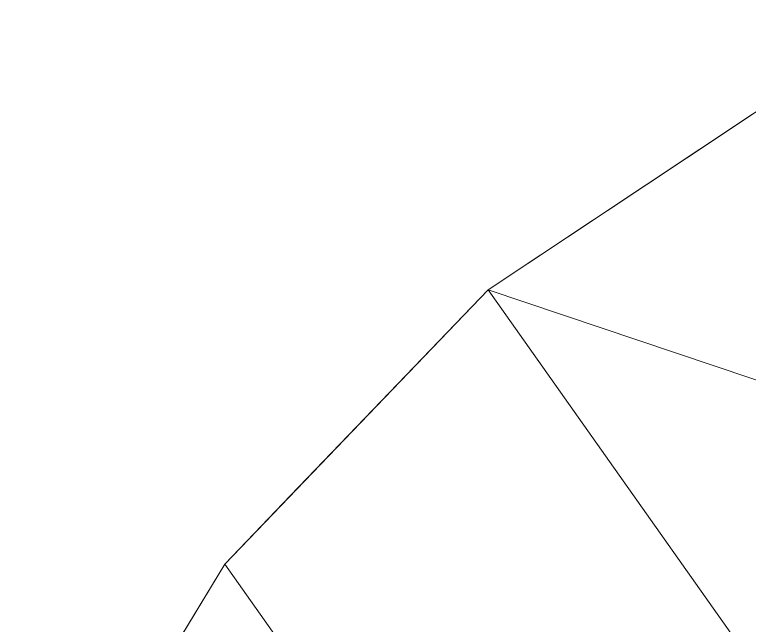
# Model space of a CAD drawing. Header units: inches. Extents: x -61 to 102, y -96 to 56.
# Drawn here: x 31.02 to 40.59, y -17.37 to -9.41 of the extents above; entities that cross this region are included whole.
import ezdxf

# ---------------------------------------------------------------- set-up
doc = ezdxf.new("R2010")
doc.units = ezdxf.units.IN
doc.header["$MEASUREMENT"] = 0
doc.layers.add('Def', color=159, linetype='Continuous', lineweight=9)

msp = doc.modelspace()

# ---------------------------------------------------------------- meshes
at = {"layer": 'Def', "color": 159}
mesh = msp.add_polyface(dxfattribs=at)
corners = [(51.4326, -12.6865, 31.7), (50.8579, -7.7621, 31.7), (45.9525, -8.4814, 31.7), (41.3226, -10.2548, 31.7), (37.192, -12.9967, 31.7), (33.7599, -16.5746, 31.7), (31.1922, -20.8157, 31.7), (29.6129, -25.5153, 31.7), (29.0982, -30.4464, 31.7), (29.673, -35.3708, 31.7), (34.5783, -34.6514, 31.7), (39.2082, -32.878, 31.7), (43.3388, -30.1362, 31.7), (46.7709, -26.5583, 31.7), (49.3386, -22.3171, 31.7), (50.9179, -17.6176, 31.7)]
mesh.append_faces([[corners[k] for k in face] for face in [(12, 7, 11)]], dxfattribs={"vtx0": -1, "vtx1": -1, "color": 159})
mesh.append_faces([[corners[k] for k in face] for face in [(13, 4, 5, 12), (11, 7, 8, 10)]], dxfattribs={"vtx0": -1, "vtx2": -1, "color": 159})
mesh.append_faces([[corners[k] for k in face] for face in [(12, 5, 6, 7)]], dxfattribs={"vtx0": -1, "vtx3": -1, "color": 159})
mesh.append_faces([[corners[k] for k in face] for face in [(2, 3, 0, 1)]], dxfattribs={"vtx1": -1, "color": 159})
mesh.append_faces([[corners[k] for k in face] for face in [(14, 15, 4, 13)]], dxfattribs={"vtx1": -1, "vtx2": -1, "color": 159})
mesh.append_faces([[corners[k] for k in face] for face in [(3, 4, 15, 0)]], dxfattribs={"vtx1": -1, "vtx3": -1, "color": 159})
mesh.append_faces([[corners[k] for k in face] for face in [(8, 9, 10)]], dxfattribs={"vtx2": -1, "color": 159})
mesh = msp.add_polyface(dxfattribs=at)
corners = [(41.3226, -10.2548), (40.29, -10.9403), (39.2573, -11.6258), (38.2246, -12.3112), (37.192, -12.9967), (37.192, -12.9967, 31.7), (41.3226, -10.2548, 31.7)]
mesh.append_faces([[corners[k] for k in face] for face in [(6, 1, 2), (2, 5, 6), (5, 2, 3)]], dxfattribs={"vtx0": -1, "vtx2": -1, "color": 159})
mesh.append_faces([[corners[k] for k in face] for face in [(6, 0, 1), (3, 4, 5)]], dxfattribs={"vtx2": -1, "color": 159})
mesh = msp.add_polyface(dxfattribs=at)
corners = [(37.192, -12.9967), (36.334, -13.8912), (35.4759, -14.7856), (34.6179, -15.6801), (33.7599, -16.5746), (33.7599, -16.5746, 31.7), (37.192, -12.9967, 31.7)]
mesh.append_faces([[corners[k] for k in face] for face in [(6, 1, 2), (2, 5, 6), (5, 2, 3)]], dxfattribs={"vtx0": -1, "vtx2": -1, "color": 159})
mesh.append_faces([[corners[k] for k in face] for face in [(6, 0, 1), (3, 4, 5)]], dxfattribs={"vtx2": -1, "color": 159})
mesh = msp.add_polyface(dxfattribs=at)
corners = [(33.7599, -16.5746), (33.118, -17.6349), (32.4761, -18.6952), (31.8341, -19.7554), (31.1922, -20.8157), (31.1922, -20.8157, 31.7), (33.7599, -16.5746, 31.7)]
mesh.append_faces([[corners[k] for k in face] for face in [(6, 1, 2), (2, 5, 6), (5, 2, 3)]], dxfattribs={"vtx0": -1, "vtx2": -1, "color": 159})
mesh.append_faces([[corners[k] for k in face] for face in [(6, 0, 1), (3, 4, 5)]], dxfattribs={"vtx2": -1, "color": 159})

doc.saveas('drawing.dxf')
